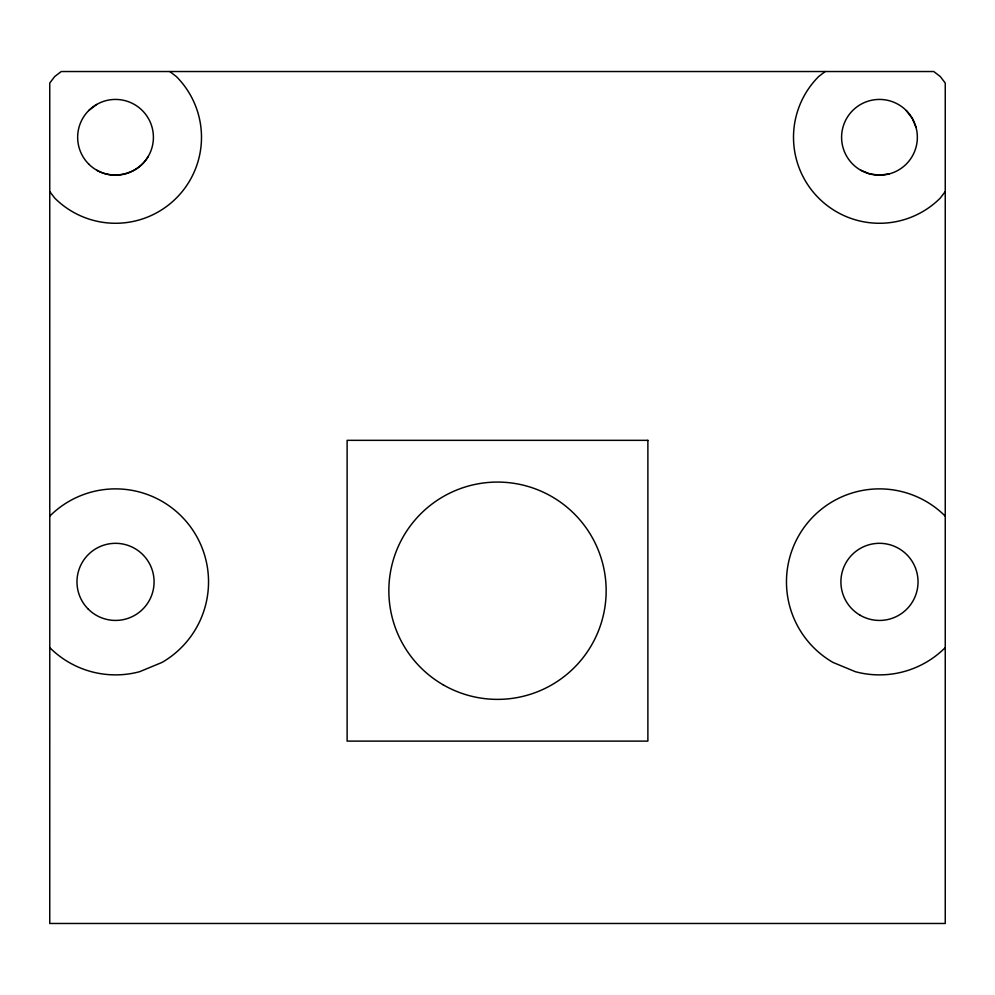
<?xml version="1.0" encoding="UTF-8"?>
<svg xmlns="http://www.w3.org/2000/svg" width="995" height="995" viewBox="0 0 995 995"><rect width="100%" height="100%" fill="white"/><g stroke="black" fill="none" stroke-linecap="round" stroke-linejoin="round"><path stroke-width="1.49" d="M49.775 647.633L49.75 923.472L945.25 923.472L945.25 83.02L940.263 76.516L933.758 71.528L61.242 71.528L54.737 76.516L49.75 83.02L49.775 647.633A92.995 92.995 0 0 0 139.598 671.712L162.023 662.421A92.995 92.995 0 0 0 189.311 525.26A92.995 92.995 0 0 0 49.775 516.119M148.33 156.24C138.305 173.864 114.077 180.356 96.59 170.108M945.25 191.587L940.263 198.092A85.968 85.968 0 0 1 818.686 198.092A85.968 85.968 0 0 1 818.686 76.516L825.191 71.528M88.742 110.52L96.59 104.5M889.281 173.889L879.468 175.182L869.667 173.889L860.526 170.108A37.885 37.885 0 0 1 860.526 104.5A37.885 37.885 0 0 1 917.353 137.31A37.885 37.885 0 0 1 860.526 170.108M169.809 71.528L176.314 76.516A85.968 85.968 0 0 1 176.314 198.092A85.968 85.968 0 0 1 54.737 198.092L49.75 191.587M906.258 110.52L912.278 118.368L916.059 127.497M945.225 647.633A92.995 92.995 0 0 1 855.401 671.712L832.977 662.421A92.995 92.995 0 0 1 805.689 525.26A92.995 92.995 0 0 1 945.225 516.119M647.882 440.337L347.118 440.337L347.118 741.113L647.882 741.113L647.882 440.337M88.742 164.088A37.885 37.885 0 0 0 152.123 147.111A37.885 37.885 0 0 0 105.719 100.719A37.885 37.885 0 0 0 88.742 164.088M443.173 684.821A108.654 108.654 0 0 0 606.154 590.719A108.654 108.654 0 0 0 443.173 496.629A108.654 108.654 0 0 0 443.173 684.821M860.19 615.271A38.556 38.556 0 0 0 918.037 581.876A38.556 38.556 0 0 0 860.19 548.481A38.556 38.556 0 0 0 860.19 615.271M88.269 609.139A38.556 38.556 0 0 0 152.77 591.863A38.556 38.556 0 0 0 105.545 544.638A38.556 38.556 0 0 0 88.269 609.139"/></g></svg>
